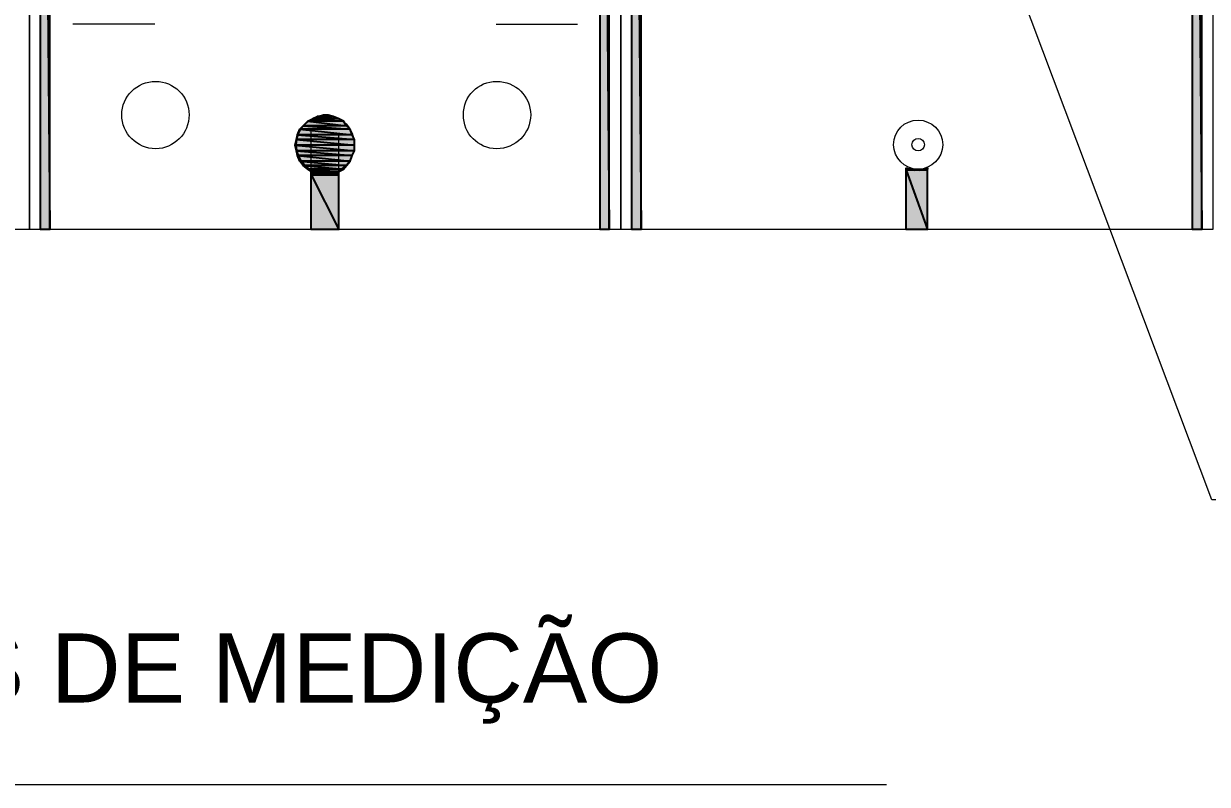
# Model space of a CAD drawing. Header units: millimetres. Extents: x 40 to 176, y -32 to 59.
# Drawn here: x 104.483 to 108.191, y -7.765 to -5.381 of the extents above; entities that cross this region are included whole.
import ezdxf

# ---------------------------------------------------------------- set-up
doc = ezdxf.new("R2010")
doc.units = ezdxf.units.MM
doc.layers.add('15 - Quadro de medição', color=6, linetype='Continuous')
doc.styles.add('Arial0', font='arial.ttf', dxfattribs={"height": 3.14658})

msp = doc.modelspace()

# ---------------------------------------------------------------- hatches: boundary and pattern name
at = {"layer": '15 - Quadro de medição', "true_color": 0x000007}
h = msp.add_hatch(color=7, dxfattribs=at)
h.paths.add_polyline_path([(104.5655, -2.6836), (104.5362, -2.6836), (104.5655, -6.026)])
h.paths.add_polyline_path([(104.5362, -2.6836), (104.5655, -6.026), (104.5362, -6.026)])
h = msp.add_hatch(color=7, dxfattribs=at)
h.paths.add_polyline_path([(106.317, -2.6836), (106.2891, -2.6836), (106.317, -6.026)])
h.paths.add_polyline_path([(106.2891, -2.6836), (106.317, -6.026), (106.2891, -6.026)])
h = msp.add_hatch(color=7, dxfattribs=at)
h.paths.add_polyline_path([(106.4176, -2.6836), (106.3883, -2.6836), (106.4176, -6.026)])
h.paths.add_polyline_path([(106.3883, -2.6836), (106.4176, -6.026), (106.3883, -6.026)])
h = msp.add_hatch(color=7, dxfattribs=at)
h.paths.add_polyline_path([(108.1733, -2.6836), (108.144, -2.6836), (108.1733, -6.026)])
h.paths.add_polyline_path([(108.144, -2.6836), (108.1733, -6.026), (108.144, -6.026)])
h = msp.add_hatch(color=7, dxfattribs=at)
h.paths.add_polyline_path([(105.4524, -5.6726), (105.4022, -5.6726), (105.4706, -5.6796)])
h.paths.add_polyline_path([(105.4022, -5.6726), (105.4706, -5.6796), (105.3882, -5.6796)])
h = msp.add_hatch(color=7, dxfattribs=at)
h.paths.add_polyline_path([(105.4371, -5.6685), (105.4203, -5.6685), (105.4524, -5.6726)])
h.paths.add_polyline_path([(105.4203, -5.6685), (105.4524, -5.6726), (105.4022, -5.6726)])
h = msp.add_hatch(color=7, dxfattribs=at)
h.paths.add_polyline_path([(105.4943, -5.702), (105.3589, -5.702), (105.5055, -5.7118)])
h.paths.add_polyline_path([(105.3589, -5.702), (105.5055, -5.7118), (105.3477, -5.7118)])
h = msp.add_hatch(color=7, dxfattribs=at)
h.paths.add_polyline_path([(105.4846, -5.6866), (105.3728, -5.6866), (105.4943, -5.702)])
h.paths.add_polyline_path([(105.3728, -5.6866), (105.4943, -5.702), (105.3589, -5.702)])
h = msp.add_hatch(color=7, dxfattribs=at)
h.paths.add_polyline_path([(105.4706, -5.6796), (105.3882, -5.6796), (105.4846, -5.6866)])
h.paths.add_polyline_path([(105.3882, -5.6796), (105.4846, -5.6866), (105.3728, -5.6866)])
h = msp.add_hatch(color=7, dxfattribs=at)
h.paths.add_polyline_path([(105.5195, -5.7439), (105.3379, -5.7439), (105.5195, -5.762)])
h.paths.add_polyline_path([(105.3379, -5.7439), (105.5195, -5.762), (105.3337, -5.762)])
h = msp.add_hatch(color=7, dxfattribs=at)
h.paths.add_polyline_path([(105.5125, -5.7299), (105.3407, -5.7299), (105.5195, -5.7439)])
h.paths.add_polyline_path([(105.3407, -5.7299), (105.5195, -5.7439), (105.3379, -5.7439)])
h = msp.add_hatch(color=7, dxfattribs=at)
h.paths.add_polyline_path([(105.5055, -5.7118), (105.3477, -5.7118), (105.5125, -5.7299)])
h.paths.add_polyline_path([(105.3477, -5.7118), (105.5125, -5.7299), (105.3407, -5.7299)])
h = msp.add_hatch(color=7, dxfattribs=at)
h.paths.add_polyline_path([(105.5195, -5.762), (105.3337, -5.762), (105.5195, -5.7802)])
h.paths.add_polyline_path([(105.3337, -5.762), (105.5195, -5.7802), (105.3379, -5.7802)])
h = msp.add_hatch(color=7, dxfattribs=at)
h.paths.add_polyline_path([(105.5195, -5.7802), (105.3379, -5.7802), (105.5125, -5.7942)])
h.paths.add_polyline_path([(105.3379, -5.7802), (105.5125, -5.7942), (105.3407, -5.7942)])
h = msp.add_hatch(color=7, dxfattribs=at)
h.paths.add_polyline_path([(105.5125, -5.7942), (105.3407, -5.7942), (105.5055, -5.8123)])
h.paths.add_polyline_path([(105.3407, -5.7942), (105.5055, -5.8123), (105.3477, -5.8123)])
h = msp.add_hatch(color=7, dxfattribs=at)
h.paths.add_polyline_path([(105.5055, -5.8123), (105.3477, -5.8123), (105.4943, -5.8263)])
h.paths.add_polyline_path([(105.3477, -5.8123), (105.4943, -5.8263), (105.3589, -5.8263)])
h = msp.add_hatch(color=7, dxfattribs=at)
h.paths.add_polyline_path([(105.4943, -5.8263), (105.3589, -5.8263), (105.4846, -5.8375)])
h.paths.add_polyline_path([(105.3589, -5.8263), (105.4846, -5.8375), (105.3728, -5.8375)])
h = msp.add_hatch(color=7, dxfattribs=at)
h.paths.add_polyline_path([(105.4846, -5.8375), (105.3728, -5.8375), (105.4706, -5.8444)])
h.paths.add_polyline_path([(105.3728, -5.8375), (105.4706, -5.8444), (105.384, -5.8444)])
h = msp.add_hatch(color=7, dxfattribs=at)
h.paths.add_polyline_path([(105.3882, -5.8444), (105.384, -5.8444), (105.3952, -5.8472)])
h.paths.add_polyline_path([(105.384, -5.8444), (105.3952, -5.8472), (105.384, -5.8472)])
h = msp.add_hatch(color=7, dxfattribs=at)
h.paths.add_polyline_path([(105.3952, -5.8472), (105.384, -5.8472), (105.4022, -5.8514)])
h.paths.add_polyline_path([(105.384, -5.8472), (105.4022, -5.8514), (105.384, -5.8514)])
h = msp.add_hatch(color=7, dxfattribs=at)
h.paths.add_polyline_path([(105.4022, -5.8514), (105.384, -5.8514), (105.4161, -5.8556)])
h.paths.add_polyline_path([(105.384, -5.8514), (105.4161, -5.8556), (105.384, -5.8556)])
h = msp.add_hatch(color=7, dxfattribs=at)
h.paths.add_polyline_path([(105.4203, -5.8556), (105.4203, -5.8542), (105.384, -5.8556)])
h.paths.add_polyline_path([(105.4203, -5.8556), (105.384, -5.8556), (105.4161, -5.8556)])
h = msp.add_hatch(color=7, dxfattribs=at)
h.paths.add_polyline_path([(105.384, -5.8556), (105.4203, -5.8556), (105.4203, -5.8542)])
h.paths.add_polyline_path([(105.4203, -5.8556), (105.4203, -5.8542), (105.384, -5.8556)])
h = msp.add_hatch(color=7, dxfattribs=at)
h.paths.add_polyline_path([(105.4706, -5.8556), (105.384, -5.8556), (105.4706, -6.026)])
h.paths.add_polyline_path([(105.384, -5.8556), (105.4706, -6.026), (105.384, -6.026)])
h = msp.add_hatch(color=7, dxfattribs=at)
h.paths.add_polyline_path([(105.4706, -5.8444), (105.3882, -5.8444), (105.4594, -5.8472)])
h.paths.add_polyline_path([(105.3882, -5.8444), (105.4594, -5.8472), (105.3952, -5.8472)])
h = msp.add_hatch(color=7, dxfattribs=at)
h.paths.add_polyline_path([(105.4594, -5.8472), (105.3952, -5.8472), (105.4524, -5.8514)])
h.paths.add_polyline_path([(105.3952, -5.8472), (105.4524, -5.8514), (105.4022, -5.8514)])
h = msp.add_hatch(color=7, dxfattribs=at)
h.paths.add_polyline_path([(105.4524, -5.8514), (105.4022, -5.8514), (105.4413, -5.8556)])
h.paths.add_polyline_path([(105.4022, -5.8514), (105.4413, -5.8556), (105.4161, -5.8556)])
h = msp.add_hatch(color=7, dxfattribs=at)
h.paths.add_polyline_path([(105.4371, -5.8556), (105.4706, -5.8556), (105.4692, -5.8542)])
h.paths.add_polyline_path([(105.4706, -5.8556), (105.4692, -5.8542), (105.4371, -5.8556)])
h = msp.add_hatch(color=7, dxfattribs=at)
h.paths.add_polyline_path([(105.4706, -5.8514), (105.4524, -5.8514), (105.4706, -5.8556)])
h.paths.add_polyline_path([(105.4524, -5.8514), (105.4706, -5.8556), (105.4413, -5.8556)])
h = msp.add_hatch(color=7, dxfattribs=at)
h.paths.add_polyline_path([(105.4524, -5.8514), (105.4706, -5.8514), (105.4692, -5.8514)])
h.paths.add_polyline_path([(105.4706, -5.8514), (105.4692, -5.8514), (105.4524, -5.8514)])
h = msp.add_hatch(color=7, dxfattribs=at)
h.paths.add_polyline_path([(105.4706, -5.8472), (105.4594, -5.8472), (105.4706, -5.8514)])
h.paths.add_polyline_path([(105.4594, -5.8472), (105.4706, -5.8514), (105.4552, -5.8514)])
h = msp.add_hatch(color=7, dxfattribs=at)
h.paths.add_polyline_path([(105.4706, -5.8472), (105.4706, -5.8444)])
h.paths.add_polyline_path([(105.4706, -5.8444), (105.4706, -5.8472), (105.4594, -5.8472)])
for points in [[(107.2473, -5.8333), (107.2584, -5.8375), (107.2473, -5.8375)], [(107.3143, -5.8333), (107.3143, -5.8375), (107.3045, -5.8375)]]:
    msp.add_hatch(color=7, dxfattribs=at).paths.add_polyline_path(points)
h = msp.add_hatch(color=7, dxfattribs=at)
h.paths.add_polyline_path([(107.2584, -5.8375), (107.2473, -5.8375), (107.2724, -5.8403)])
h.paths.add_polyline_path([(107.2473, -5.8375), (107.2724, -5.8403), (107.2473, -5.8403)])
h = msp.add_hatch(color=7, dxfattribs=at)
h.paths.add_polyline_path([(107.3143, -5.8403), (107.2473, -5.8403), (107.3143, -6.026)])
h.paths.add_polyline_path([(107.2473, -5.8403), (107.3143, -6.026), (107.2473, -6.026)])
h = msp.add_hatch(color=7, dxfattribs=at)
h.paths.add_polyline_path([(107.3143, -5.8375), (107.3045, -5.8375), (107.3143, -5.8403)])
h.paths.add_polyline_path([(107.3045, -5.8375), (107.3143, -5.8403), (107.2906, -5.8403)])

# ---------------------------------------------------------------- linework, layer by layer
at = {"layer": '15 - Quadro de medição', "color": 7, "linetype": 'Continuous', "lineweight": 20, "true_color": 0x000007}
for points in [[(102.6491, -2.319), (104.5012, -2.319), (104.5012, -6.026), (102.6491, -6.026)], [(104.5012, -2.319), (106.3533, -2.319), (106.3533, -6.026), (104.5012, -6.026)], [(106.3533, -2.319), (108.2082, -2.319), (108.2082, -6.026), (106.3533, -6.026)]]:
    msp.add_lwpolyline(points, close=True, dxfattribs=at)
for points in [[(104.5725, -2.4615), (106.2891, -2.4615), (106.2891, -6.026), (104.5655, -6.026), (104.5641, -6.026), (104.5012, -6.026)], [(104.5655, -6.026), (104.5655, -2.4685), (104.5655, -2.4685)], [(106.4246, -2.4615), (108.144, -2.4615), (108.144, -6.026), (106.4176, -6.026), (106.4162, -6.026), (106.3533, -6.026)], [(106.4176, -6.026), (106.4176, -2.4685), (106.4176, -2.4685)], [(104.5012, -2.5481), (104.5012, -6.026), (102.6491, -6.026), (102.6491, -2.5481)], [(106.3533, -2.5481), (106.3533, -6.026), (104.5012, -6.026), (104.5012, -2.5481)], [(108.2082, -2.5481), (108.2082, -6.026), (106.3533, -6.026), (106.3533, -2.5481)], [(104.5362, -2.6836), (104.5362, -6.026), (104.5655, -6.026), (104.5222, -6.026)], [(106.2891, -6.026), (106.317, -6.026), (106.317, -2.6836)], [(106.3883, -2.6836), (106.3883, -6.026), (106.4176, -6.026), (106.3743, -6.026)], [(108.144, -6.026), (108.1733, -6.026), (108.1733, -2.6836)], [(111.3663, -6.8739), (108.2054, -6.8739), (107.5685, -5.1824)], [(104.8937, -5.3835), (104.6367, -5.3835), (104.6367, -5.3835)], [(105.9636, -5.3835), (106.2179, -5.3835), (106.2179, -5.3835)], [(105.384, -6.026), (105.384, -5.7118), (105.384, -5.7118)], [(105.4706, -6.026), (105.4706, -5.7299), (105.4706, -5.7299)], [(107.2473, -6.026), (107.2473, -5.8333), (107.2473, -5.8333)], [(107.3143, -6.026), (107.3143, -5.8333), (107.3143, -5.8333)]]:
    msp.add_lwpolyline(points, dxfattribs=at)
at = {"layer": '15 - Quadro de medição', "color": 7, "linetype": 'Continuous', "lineweight": -2, "true_color": 0x000007}
for points in [[(104.5655, -2.6836), (104.5362, -2.6836), (104.5655, -6.026)], [(104.5362, -2.6836), (104.5655, -6.026), (104.5362, -6.026)], [(106.317, -2.6836), (106.2891, -2.6836), (106.317, -6.026)], [(106.2891, -2.6836), (106.317, -6.026), (106.2891, -6.026)], [(106.4176, -2.6836), (106.3883, -2.6836), (106.4176, -6.026)], [(106.3883, -2.6836), (106.4176, -6.026), (106.3883, -6.026)], [(108.1733, -2.6836), (108.144, -2.6836), (108.1733, -6.026)], [(108.144, -2.6836), (108.1733, -6.026), (108.144, -6.026)], [(105.4022, -5.6726), (105.4706, -5.6796), (105.3882, -5.6796)], [(105.4203, -5.6685), (105.4524, -5.6726), (105.4022, -5.6726)], [(105.4524, -5.6726), (105.4022, -5.6726), (105.4706, -5.6796)], [(105.4371, -5.6685), (105.4203, -5.6685), (105.4524, -5.6726)], [(105.3589, -5.702), (105.5055, -5.7118), (105.3477, -5.7118)], [(105.3728, -5.6866), (105.4943, -5.702), (105.3589, -5.702)], [(105.4943, -5.702), (105.3589, -5.702), (105.5055, -5.7118)], [(105.3882, -5.6796), (105.4846, -5.6866), (105.3728, -5.6866)], [(105.4846, -5.6866), (105.3728, -5.6866), (105.4943, -5.702)], [(105.4706, -5.6796), (105.3882, -5.6796), (105.4846, -5.6866)], [(105.3379, -5.7439), (105.5195, -5.762), (105.3337, -5.762)], [(105.3407, -5.7299), (105.5195, -5.7439), (105.3379, -5.7439)], [(105.5195, -5.7439), (105.3379, -5.7439), (105.5195, -5.762)], [(105.3477, -5.7118), (105.5125, -5.7299), (105.3407, -5.7299)], [(105.5125, -5.7299), (105.3407, -5.7299), (105.5195, -5.7439)], [(105.5055, -5.7118), (105.3477, -5.7118), (105.5125, -5.7299)], [(105.5195, -5.762), (105.3337, -5.762), (105.5195, -5.7802)], [(105.3337, -5.762), (105.5195, -5.7802), (105.3379, -5.7802)], [(105.5195, -5.7802), (105.3379, -5.7802), (105.5125, -5.7942)], [(105.3379, -5.7802), (105.5125, -5.7942), (105.3407, -5.7942)], [(105.5125, -5.7942), (105.3407, -5.7942), (105.5055, -5.8123)], [(105.3407, -5.7942), (105.5055, -5.8123), (105.3477, -5.8123)], [(105.5055, -5.8123), (105.3477, -5.8123), (105.4943, -5.8263)], [(105.3477, -5.8123), (105.4943, -5.8263), (105.3589, -5.8263)], [(105.4943, -5.8263), (105.3589, -5.8263), (105.4846, -5.8375)], [(105.3589, -5.8263), (105.4846, -5.8375), (105.3728, -5.8375)], [(105.4846, -5.8375), (105.3728, -5.8375), (105.4706, -5.8444)], [(105.3728, -5.8375), (105.4706, -5.8444), (105.384, -5.8444)], [(105.384, -5.8444), (105.384, -5.8444)], [(105.4706, -5.8444), (105.384, -5.8444)], [(105.384, -5.8444), (105.4706, -5.8444), (105.3882, -5.8444)], [(105.384, -5.8444), (105.3882, -5.8444), (105.3882, -5.8444)], [(105.3882, -5.8444), (105.3882, -5.8444), (105.384, -5.8444)], [(105.3882, -5.8444), (105.384, -5.8444), (105.3952, -5.8472)], [(105.384, -5.8444), (105.3952, -5.8472), (105.384, -5.8472)], [(105.3952, -5.8472), (105.384, -5.8472), (105.4022, -5.8514)], [(105.384, -5.8472), (105.4022, -5.8514), (105.384, -5.8514)], [(105.384, -5.8514), (105.4022, -5.8514), (105.4022, -5.8514)], [(105.4022, -5.8514), (105.4022, -5.8514), (105.384, -5.8514)], [(105.384, -5.8514), (105.4022, -5.8514), (105.4022, -5.8514)], [(105.4022, -5.8514), (105.4022, -5.8514), (105.384, -5.8514)], [(105.4022, -5.8514), (105.384, -5.8514), (105.4161, -5.8556)], [(105.384, -5.8514), (105.4161, -5.8556), (105.384, -5.8556)], [(105.4203, -5.8556), (105.4203, -5.8542), (105.384, -5.8556)], [(105.384, -5.8556), (105.4203, -5.8556), (105.4203, -5.8542)], [(105.4203, -5.8556), (105.4203, -5.8542), (105.384, -5.8556)], [(105.4203, -5.8556), (105.384, -5.8556), (105.4161, -5.8556)], [(105.4706, -5.8556), (105.384, -5.8556), (105.4706, -6.026)], [(105.384, -5.8556), (105.4706, -6.026), (105.384, -6.026)], [(105.4706, -5.8444), (105.3882, -5.8444), (105.4594, -5.8472)], [(105.3882, -5.8444), (105.4594, -5.8472), (105.3952, -5.8472)], [(105.4594, -5.8472), (105.3952, -5.8472), (105.4524, -5.8514)], [(105.3952, -5.8472), (105.4524, -5.8514), (105.4022, -5.8514)], [(105.4022, -5.8514), (105.4524, -5.8514), (105.4524, -5.8514)], [(105.4524, -5.8514), (105.4524, -5.8514), (105.4022, -5.8514)], [(105.4524, -5.8514), (105.4022, -5.8514), (105.4413, -5.8556)], [(105.4022, -5.8514), (105.4413, -5.8556), (105.4161, -5.8556)], [(105.4413, -5.8556), (105.4161, -5.8556), (105.4371, -5.8556)], [(105.4161, -5.8556), (105.4371, -5.8556), (105.4203, -5.8556)], [(105.4371, -5.8556), (105.4706, -5.8556), (105.4692, -5.8542)], [(105.4706, -5.8556), (105.4692, -5.8542), (105.4371, -5.8556)], [(105.4413, -5.8556), (105.4706, -5.8556), (105.4371, -5.8556)], [(105.4524, -5.8514), (105.4706, -5.8556), (105.4413, -5.8556)], [(105.4706, -5.8556), (105.4413, -5.8556)], [(105.4552, -5.8514), (105.4706, -5.8514), (105.4524, -5.8514)], [(105.4524, -5.8514), (105.4706, -5.8514), (105.4692, -5.8514)], [(105.4706, -5.8514), (105.4692, -5.8514), (105.4524, -5.8514)], [(105.4706, -5.8514), (105.4524, -5.8514), (105.4706, -5.8556)], [(105.4594, -5.8472), (105.4706, -5.8514), (105.4552, -5.8514)], [(105.4706, -5.8514), (105.4552, -5.8514)], [(105.4706, -5.8444), (105.4706, -5.8472), (105.4594, -5.8472)], [(105.4706, -5.8472), (105.4594, -5.8472), (105.4706, -5.8514)], [(105.4706, -5.8444), (105.4692, -5.8444), (105.4692, -5.8444)], [(105.4706, -5.8444), (105.4692, -5.8444), (105.4692, -5.8444)], [(105.4706, -5.8444), (105.4692, -5.8444), (105.4692, -5.8444)], [(105.4706, -5.8472), (105.4706, -5.8444)], [(107.2473, -5.8333), (107.2584, -5.8375), (107.2473, -5.8375)], [(107.2584, -5.8375), (107.2473, -5.8375), (107.2724, -5.8403)], [(107.2473, -5.8375), (107.2724, -5.8403), (107.2473, -5.8403)], [(107.3143, -5.8403), (107.2473, -5.8403), (107.3143, -6.026)], [(107.2473, -5.8403), (107.3143, -6.026), (107.2473, -6.026)], [(107.3045, -5.8375), (107.3143, -5.8403), (107.2906, -5.8403)], [(107.3143, -5.8333), (107.3143, -5.8375), (107.3045, -5.8375)], [(107.3143, -5.8375), (107.3045, -5.8375), (107.3143, -5.8403)]]:
    msp.add_lwpolyline(points, close=True, dxfattribs=at)
at = {"layer": '15 - Quadro de medição', "color": 5, "linetype": 'Continuous', "lineweight": 20, "true_color": 0x000005}
msp.add_lwpolyline([(100.7928, -7.765), (107.1858, -7.765), (107.1858, -7.765)], dxfattribs=at)
at = {"layer": '15 - Quadro de medição', "color": 7, "linetype": 'Continuous', "lineweight": 20, "true_color": 0x000007}
for points in [[(105.0013, -5.6671), (105.0013, -5.6084), (104.9538, -5.5623), (104.8965, -5.5623), (104.8965, -5.5623), (104.8379, -5.5623), (104.7904, -5.6084), (104.7904, -5.6671), (104.7904, -5.6671), (104.7904, -5.7257), (104.8379, -5.7732), (104.8965, -5.7732), (104.8965, -5.7732), (104.9538, -5.7732), (105.0013, -5.7257), (105.0013, -5.6671)], [(106.0712, -5.6671), (106.0712, -5.6084), (106.0237, -5.5623), (105.965, -5.5623), (105.965, -5.5623), (105.9064, -5.5623), (105.8603, -5.6084), (105.8603, -5.6671), (105.8603, -5.6671), (105.8603, -5.7257), (105.9064, -5.7732), (105.965, -5.7732), (105.965, -5.7732), (106.0237, -5.7732), (106.0712, -5.7257), (106.0712, -5.6671)], [(105.5195, -5.7606), (105.5195, -5.7104), (105.479, -5.6685), (105.4287, -5.6685), (105.4287, -5.6685), (105.3784, -5.6685), (105.3379, -5.7104), (105.3379, -5.7606), (105.3379, -5.7606), (105.3379, -5.8109), (105.3784, -5.8514), (105.4287, -5.8514), (105.4287, -5.8514), (105.479, -5.8514), (105.5195, -5.8109), (105.5195, -5.7606)], [(107.3618, -5.7606), (107.3618, -5.7173), (107.3269, -5.6838), (107.285, -5.6838), (107.285, -5.6838), (107.2417, -5.6838), (107.2082, -5.7173), (107.2082, -5.7606), (107.2082, -5.7606), (107.2082, -5.8025), (107.2417, -5.8375), (107.285, -5.8375), (107.285, -5.8375), (107.3269, -5.8375), (107.3618, -5.8025), (107.3618, -5.7606)], [(107.3045, -5.7606), (107.3045, -5.7495), (107.2962, -5.7411), (107.285, -5.7411), (107.285, -5.7411), (107.2738, -5.7411), (107.2654, -5.7495), (107.2654, -5.7606), (107.2654, -5.7606), (107.2654, -5.7718), (107.2738, -5.7802), (107.285, -5.7802), (107.285, -5.7802), (107.2962, -5.7802), (107.3045, -5.7718), (107.3045, -5.7606)]]:
    msp.add_open_spline(points, degree=3, knots=[0, 0, 0, 0, 0.0625, 0.0625, 0.0625, 0.062501, 0.125, 0.125, 0.125, 0.125001, 0.1875, 0.1875, 0.1875, 0.187501, 1, 1, 1, 1], dxfattribs=at)

# ---------------------------------------------------------------- texts
at = {"layer": '15 - Quadro de medição', "color": 7, "true_color": 0x000007, "style": 'Arial0'}
msp.add_text('DETALHES QUADROS DE MEDIÇÃO', height=0.216506, dxfattribs=at).set_placement((101.2747, -7.5086))

doc.saveas('drawing.dxf')
